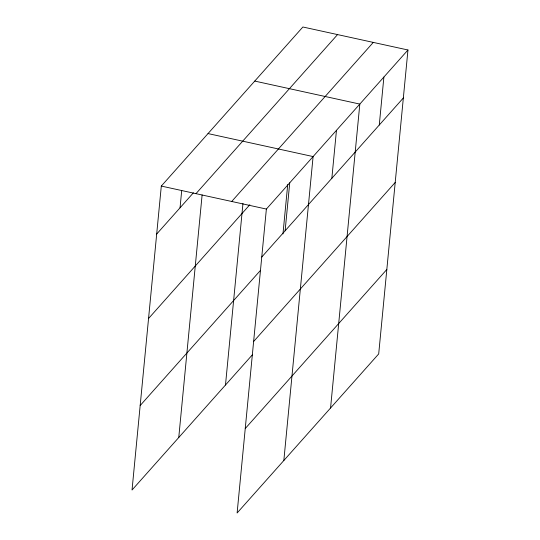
<?xml version="1.0" encoding="UTF-8"?>
<svg xmlns="http://www.w3.org/2000/svg" width="540" height="540" viewBox="0 0 540 540"><rect width="100%" height="100%" fill="white"/><g stroke="black" fill="none" stroke-linecap="round" stroke-linejoin="round"><path stroke-width="0.81" d="M407.963 49.991L266.375 209.061L237.114 513L378.695 353.93L407.963 49.991L302.886 27L161.305 186.071L132.037 490.01L252.349 354.834M180.043 207.806L181.717 190.431M178.76 437.515L202.115 194.94M225.484 385.02L242.96 203.492M282.967 233.921L287.719 184.552M285.12 230.796L289.737 182.817M283.838 460.505L313.099 156.566L208.028 133.576M331.844 178.301L336.461 130.322M330.561 408.017L359.822 104.078L254.752 81.081M379.276 125.017L383.893 77.038M156.681 234.05L193.394 192.807M195.98 193.657L337.561 34.587M231.701 201.474L373.288 42.404M148.547 318.512L249.831 204.728M261.758 257.04L403.346 97.969M140.171 405.54L260.483 270.371M253.625 341.51L395.213 182.439M245.248 428.531L386.829 269.467M161.305 186.071L266.375 209.061"/></g></svg>
